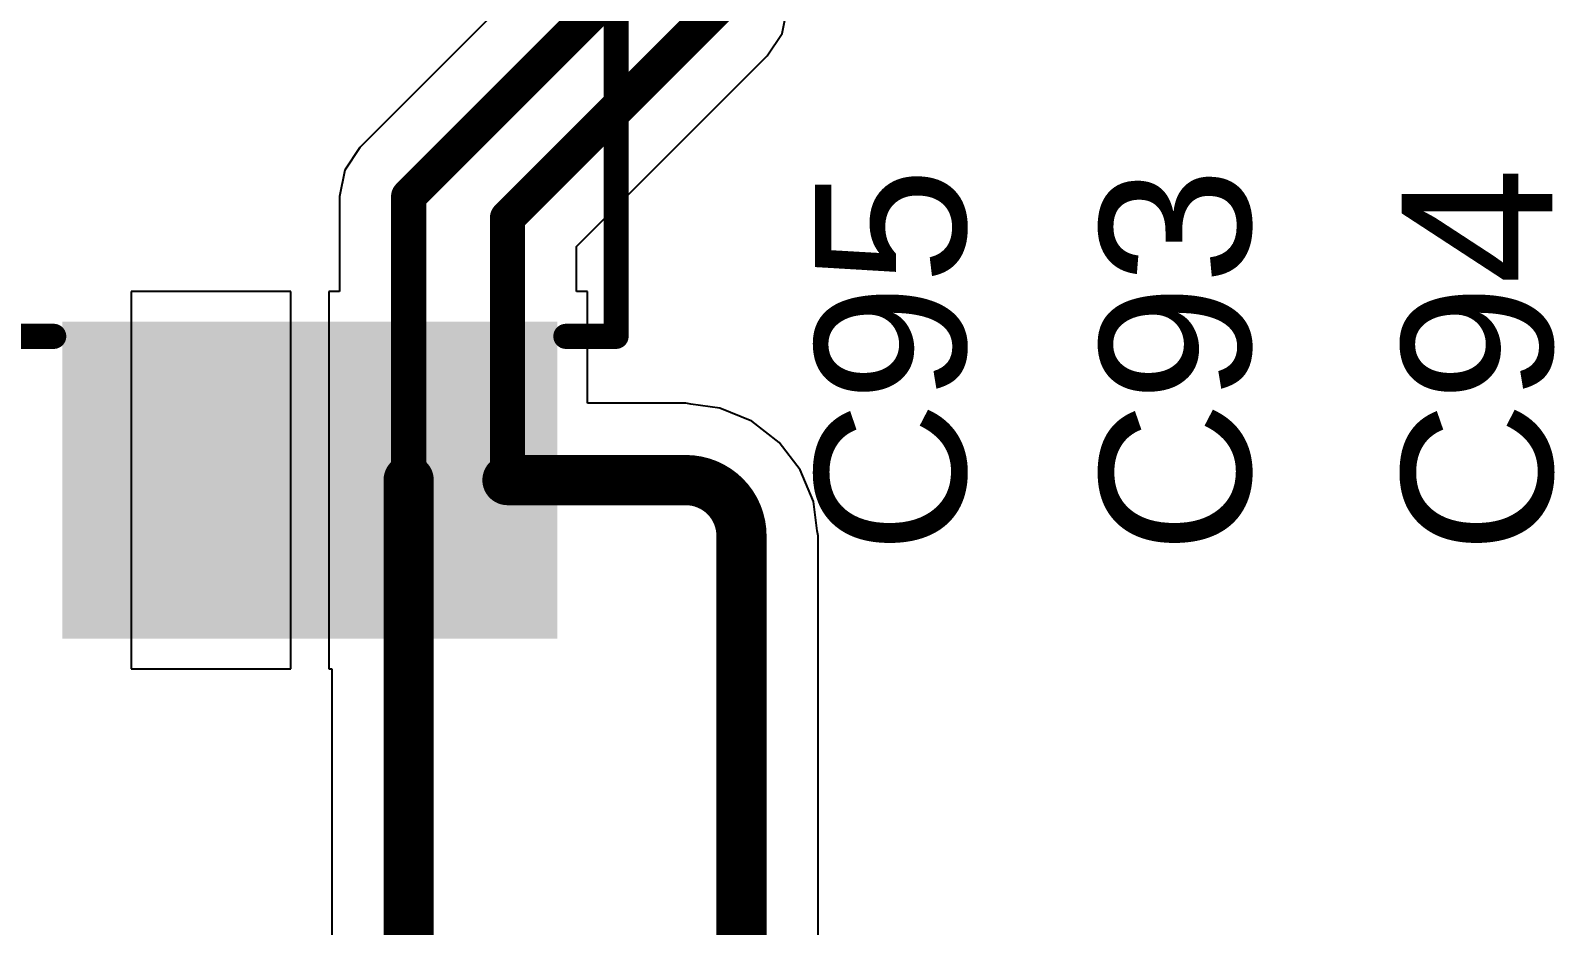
# Model space of a CAD drawing. Header units: inches. Extents: x 0 to 5359, y 0 to 5098.
# Drawn here: x 4.79 to 12.5, y 51.05 to 55.57 of the extents above; entities that cross this region are included whole.
import ezdxf

# ---------------------------------------------------------------- set-up
doc = ezdxf.new("R2010")
doc.units = ezdxf.units.IN
for name, color, linetype in [('Top Layer', 1, 'Continuous'), ('Top Overlay', 2, 'Continuous'), ('Top Paste', 8, 'Continuous'), ('Top Solder', 216, 'Continuous')]:
    doc.layers.add(name, color=color, linetype=linetype)
doc.styles.add('Arial', font='', dxfattribs={"height": 0.2})
doc.styles.get('Arial').set_extended_font_data('Arial')

# ---------------------------------------------------------------- blocks, each defined once
blk = doc.blocks.new('10_MSOP_32')
at = {"layer": 'Top Layer'}
for points in [[(-2.90000055, 1.15000024), (-1.50000081, 1.15000024), (-1.50000081, 0.8500008399999999), (-2.90000055, 0.8500008399999999)], [(1.50000081, 1.15000024), (2.90000055, 1.15000024), (2.90000055, 0.8500008399999999), (1.50000081, 0.8500008399999999)], [(-2.90000055, 0.65000124), (-1.50000081, 0.65000124), (-1.50000081, 0.35000184), (-2.90000055, 0.35000184)], [(1.50000081, 0.6499986999999999), (2.90000055, 0.6499986999999999), (2.90000055, 0.3499993), (1.50000081, 0.3499993)], [(-2.90000055, 0.1499997), (-1.50000081, 0.1499997), (-1.50000081, -0.1499997), (-2.90000055, -0.1499997)], [(1.50000081, 0.1499997), (2.90000055, 0.1499997), (2.90000055, -0.1499997), (1.50000081, -0.1499997)], [(-2.90000055, -0.3499993), (-1.50000081, -0.3499993), (-1.50000081, -0.6499986999999999), (-2.90000055, -0.6499986999999999)], [(1.50000081, -0.35000184), (2.90000055, -0.35000184), (2.90000055, -0.65000124), (1.50000081, -0.65000124)], [(-2.90000055, -0.8500008399999999), (-1.50000081, -0.8500008399999999), (-1.50000081, -1.15000024), (-2.90000055, -1.15000024)], [(1.50000081, -0.8500008399999999), (2.90000055, -0.8500008399999999), (2.90000055, -1.15000024), (1.50000081, -1.15000024)]]:
    blk.add_hatch(color=1, dxfattribs=at).paths.add_polyline_path(points)
at = {"layer": 'Top Paste'}
for points in [[(-2.90000055, 1.15000024), (-1.50000081, 1.15000024), (-1.50000081, 0.8500008399999999), (-2.90000055, 0.8500008399999999)], [(1.50000081, 1.15000024), (2.90000055, 1.15000024), (2.90000055, 0.8500008399999999), (1.50000081, 0.8500008399999999)], [(-2.90000055, 0.65000124), (-1.50000081, 0.65000124), (-1.50000081, 0.35000184), (-2.90000055, 0.35000184)], [(1.50000081, 0.6499986999999999), (2.90000055, 0.6499986999999999), (2.90000055, 0.3499993), (1.50000081, 0.3499993)], [(-2.90000055, 0.1499997), (-1.50000081, 0.1499997), (-1.50000081, -0.1499997), (-2.90000055, -0.1499997)], [(1.50000081, 0.1499997), (2.90000055, 0.1499997), (2.90000055, -0.1499997), (1.50000081, -0.1499997)], [(-2.90000055, -0.3499993), (-1.50000081, -0.3499993), (-1.50000081, -0.6499986999999999), (-2.90000055, -0.6499986999999999)], [(1.50000081, -0.35000184), (2.90000055, -0.35000184), (2.90000055, -0.65000124), (1.50000081, -0.65000124)], [(-2.90000055, -0.8500008399999999), (-1.50000081, -0.8500008399999999), (-1.50000081, -1.15000024), (-2.90000055, -1.15000024)], [(1.50000081, -0.8500008399999999), (2.90000055, -0.8500008399999999), (2.90000055, -1.15000024), (1.50000081, -1.15000024)]]:
    blk.add_hatch(color=8, dxfattribs=at).paths.add_polyline_path(points)
at = {"layer": 'Top Solder'}
for points in [[(-3.00160055, 1.25160024), (-1.39840081, 1.25160024), (-1.39840081, 0.74840084), (-3.00160055, 0.74840084)], [(1.39840081, 1.25160024), (3.00160055, 1.25160024), (3.00160055, 0.74840084), (1.39840081, 0.74840084)], [(-3.00160055, 0.75160124), (-1.39840081, 0.75160124), (-1.39840081, 0.24840184), (-3.00160055, 0.24840184)], [(1.39840081, 0.7515987), (3.00160055, 0.7515987), (3.00160055, 0.2483993), (1.39840081, 0.2483993)], [(-3.00160055, 0.2515997), (-1.39840081, 0.2515997), (-1.39840081, -0.2515997), (-3.00160055, -0.2515997)], [(1.39840081, 0.2515997), (3.00160055, 0.2515997), (3.00160055, -0.2515997), (1.39840081, -0.2515997)], [(-3.00160055, -0.2483993), (-1.39840081, -0.2483993), (-1.39840081, -0.7515987), (-3.00160055, -0.7515987)], [(1.39840081, -0.24840184), (3.00160055, -0.24840184), (3.00160055, -0.75160124), (1.39840081, -0.75160124)], [(-3.00160055, -0.74840084), (-1.39840081, -0.74840084), (-1.39840081, -1.25160024), (-3.00160055, -1.25160024)], [(1.39840081, -0.74840084), (3.00160055, -0.74840084), (3.00160055, -1.25160024), (1.39840081, -1.25160024)]]:
    blk.add_hatch(color=216, dxfattribs=at).paths.add_polyline_path(points)
at = {"layer": 'Top Overlay'}
for points in [[(1.4732, 1.5494, 0.127, 0.127, 0), (-1.4732, 1.5494, 0.127, 0.127, 0)], [(-1.47319746, 1.2954, 0.127, 0.127, 0), (-1.4732, 1.5494, 0.127, 0.127, 0)], [(1.47319746, 1.2954, 0.127, 0.127, 0), (1.4732, 1.5494, 0.127, 0.127, 0)], [(-3.048, 1.016, 0.127, 0.127, 0), (-3.175, 1.14300254, 0.127, 0.127, 0)], [(-3.175, 0.889, 0.127, 0.127, 0), (-3.175, 1.14300254, 0.127, 0.127, 0)], [(-3.175, 0.889, 0.127, 0.127, 0), (-3.048, 1.016, 0.127, 0.127, 0)], [(-1.4732, -1.5494, 0.127, 0.127, 0), (-1.47319746, -1.2954, 0.127, 0.127, 0)], [(1.4732, -1.5494, 0.127, 0.127, 0), (1.47319746, -1.2954, 0.127, 0.127, 0)], [(1.4732, -1.5494, 0.127, 0.127, 0), (-1.4732, -1.5494, 0.127, 0.127, 0)]]:
    blk.add_lwpolyline(points, format="xyseb", dxfattribs=at)
for points in [[(-1.50495, 1.5494, 0.0635, 0.0635, 1), (-1.44145, 1.5494, 0.0635, 0.0635, 1)], [(-1.50495, 1.5494, 0.0635, 0.0635, 1), (-1.44145, 1.5494, 0.0635, 0.0635, 1)], [(1.44145, 1.5494, 0.0635, 0.0635, 1), (1.50495, 1.5494, 0.0635, 0.0635, 1)], [(1.44145, 1.5494, 0.0635, 0.0635, 1), (1.50495, 1.5494, 0.0635, 0.0635, 1)], [(-1.50494746, 1.2954, 0.0635, 0.0635, 1), (-1.44144746, 1.2954, 0.0635, 0.0635, 1)], [(1.44144746, 1.2954, 0.0635, 0.0635, 1), (1.50494746, 1.2954, 0.0635, 0.0635, 1)], [(-3.20675, 1.14300254, 0.0635, 0.0635, 1), (-3.14325, 1.14300254, 0.0635, 0.0635, 1)], [(-3.20675, 1.14300254, 0.0635, 0.0635, 1), (-3.14325, 1.14300254, 0.0635, 0.0635, 1)], [(-3.07975, 1.016, 0.0635, 0.0635, 1), (-3.01625, 1.016, 0.0635, 0.0635, 1)], [(-3.07975, 1.016, 0.0635, 0.0635, 1), (-3.01625, 1.016, 0.0635, 0.0635, 1)], [(-3.20675, 0.889, 0.0635, 0.0635, 1), (-3.14325, 0.889, 0.0635, 0.0635, 1)], [(-3.20675, 0.889, 0.0635, 0.0635, 1), (-3.14325, 0.889, 0.0635, 0.0635, 1)], [(-1.50494746, -1.2954, 0.0635, 0.0635, 1), (-1.44144746, -1.2954, 0.0635, 0.0635, 1)], [(1.44144746, -1.2954, 0.0635, 0.0635, 1), (1.50494746, -1.2954, 0.0635, 0.0635, 1)], [(-1.50495, -1.5494, 0.0635, 0.0635, 1), (-1.44145, -1.5494, 0.0635, 0.0635, 1)], [(-1.50495, -1.5494, 0.0635, 0.0635, 1), (-1.44145, -1.5494, 0.0635, 0.0635, 1)], [(1.44145, -1.5494, 0.0635, 0.0635, 1), (1.50495, -1.5494, 0.0635, 0.0635, 1)], [(1.44145, -1.5494, 0.0635, 0.0635, 1), (1.50495, -1.5494, 0.0635, 0.0635, 1)]]:
    blk.add_lwpolyline(points, format="xyseb", close=True, dxfattribs=at)

msp = doc.modelspace()

# ---------------------------------------------------------------- linework, layer by layer
at = {"layer": 'Top Layer'}
for p, q in [((7.19642198, 55.72488473999999), (6.452743, 54.98120576)), ((8.589586579999999, 55.5583725), (8.616200699999998, 55.692167)), ((8.5138006, 55.4449488), (8.589586579999999, 55.5583725)), ((7.549581039999999, 54.48072923999999), (8.5138006, 55.4449488)), ((6.452743, 54.98120576), (6.376957019999999, 54.86778205999999)), ((6.376957019999999, 54.86778205999999), (6.350342899999999, 54.73398756)), ((6.350342899999999, 54.73398756), (6.350342899999999, 54.2540444)), ((7.549581039999999, 54.2540444), (7.549581039999999, 54.48072923999999)), ((6.10396036, 54.2540444), (5.295960959999999, 54.2540444)), ((5.295960959999999, 54.2540444), (5.295960959999999, 52.3460472)), ((6.10396036, 52.3460472), (6.10396036, 54.2540444)), ((6.350342899999999, 54.2540444), (6.2959615, 54.2540444)), ((6.2959615, 54.2540444), (6.2959615, 52.3460472)), ((7.603962439999999, 54.2540444), (7.549581039999999, 54.2540444)), ((7.603962439999999, 53.68851086), (7.603962439999999, 54.2540444)), ((8.10188372, 53.68851086), (7.603962439999999, 53.68851086)), ((8.127789179999999, 53.6833572), (8.10188372, 53.68851086)), ((8.2749771, 53.66397954), (8.127789179999999, 53.6833572)), ((8.43627472, 53.59716991999999), (8.2749771, 53.66397954)), ((8.574783459999999, 53.4908887), (8.43627472, 53.59716991999999)), ((8.681064679999999, 53.35237996), (8.574783459999999, 53.4908887)), ((8.7478743, 53.19108234), (8.681064679999999, 53.35237996)), ((8.76725196, 53.04389441999999), (8.7478743, 53.19108234)), ((8.77240562, 53.01798896), (8.76725196, 53.04389441999999)), ((8.77240562, 47.79323436), (8.77240562, 53.01798896)), ((5.295960959999999, 52.3460472), (6.10396036, 52.3460472)), ((6.2959615, 52.3460472), (6.31149614, 52.3460472)), ((6.31149614, 52.3460472), (6.31149614, 49.3590453))]:
    msp.add_line(p, q, dxfattribs=at)
for points in [[(6.6999612, 54.73398756, 0.1778, 0.1778, 0), (7.83346668, 55.86749304, 0.1778, 0.1778, 0)], [(7.19996274, 54.62554734, 0.1778, 0.1778, 0), (8.2665824, 55.692167, 0.1778, 0.1778, 0)], [(6.6999612, 53.3000458, 0.1778, 0.1778, 0), (6.6999612, 54.73398756, 0.1778, 0.1778, 0)], [(7.19996274, 53.3000458, 0.1778, 0.1778, 0), (7.19996274, 54.62554734, 0.1778, 0.1778, 0)], [(6.6999612, 48.90504824, 0.254, 0.254, 0), (6.6999612, 53.3000458, 0.254, 0.254, 0)], [(7.19996274, 53.3000458, 0.254, 0.254, 0), (8.10188372, 53.3000458, 0.254, 0.254, 0)], [(8.10188372, 53.3000458, 0.254, 0.254, -0.4142135623730951), (8.38394056, 53.01798896, 0.254, 0.254, 0)], [(8.38394056, 47.79323436, 0.254, 0.254, 0), (8.38394056, 53.01798896, 0.254, 0.254, 0)]]:
    msp.add_lwpolyline(points, format="xyseb", dxfattribs=at)
for points in [[(6.655511199999999, 54.73398756, 0.08889999999999999, 0.08889999999999999, 1), (6.744411199999999, 54.73398756, 0.08889999999999999, 0.08889999999999999, 1)], [(6.655511199999999, 54.73398756, 0.08889999999999999, 0.08889999999999999, 1), (6.744411199999999, 54.73398756, 0.08889999999999999, 0.08889999999999999, 1)], [(7.15551274, 54.62554734, 0.08889999999999999, 0.08889999999999999, 1), (7.24441274, 54.62554734, 0.08889999999999999, 0.08889999999999999, 1)], [(7.15551274, 54.62554734, 0.08889999999999999, 0.08889999999999999, 1), (7.24441274, 54.62554734, 0.08889999999999999, 0.08889999999999999, 1)], [(6.6364612, 53.3000458, 0.127, 0.127, 1), (6.7634612, 53.3000458, 0.127, 0.127, 1)], [(6.655511199999999, 53.3000458, 0.08889999999999999, 0.08889999999999999, 1), (6.744411199999999, 53.3000458, 0.08889999999999999, 0.08889999999999999, 1)], [(7.13646274, 53.3000458, 0.127, 0.127, 1), (7.26346274, 53.3000458, 0.127, 0.127, 1)], [(7.15551274, 53.3000458, 0.08889999999999999, 0.08889999999999999, 1), (7.24441274, 53.3000458, 0.08889999999999999, 0.08889999999999999, 1)], [(8.03838372, 53.3000458, 0.127, 0.127, 1), (8.16538372, 53.3000458, 0.127, 0.127, 1)], [(8.03838372, 53.3000458, 0.127, 0.127, 1), (8.16538372, 53.3000458, 0.127, 0.127, 1)], [(8.32044056, 53.01798896, 0.127, 0.127, 1), (8.447440559999999, 53.01798896, 0.127, 0.127, 1)], [(8.32044056, 53.01798896, 0.127, 0.127, 1), (8.447440559999999, 53.01798896, 0.127, 0.127, 1)]]:
    msp.add_lwpolyline(points, format="xyseb", close=True, dxfattribs=at)

# ---------------------------------------------------------------- block references
at = {"rotation": 270}
msp.add_blockref('10_MSOP_32', (6.1999622, 55.50004648), dxfattribs=at)

# ---------------------------------------------------------------- texts
at = {"layer": 'Top Overlay', "style": 'Arial'}
for s, p in [('C95', (9.5179515, 52.92817201999999)), ('C93', (10.95887826, 52.92817201999999)), ('C94', (12.48607866, 52.92817201999999))]:
    msp.add_text(s, height=0.7619999999999999, rotation=90, dxfattribs=at).set_placement(p)

doc.saveas('drawing.dxf')
